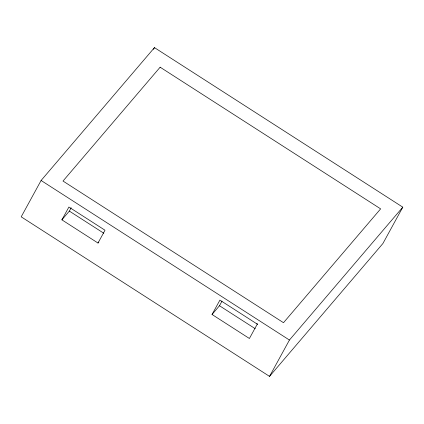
<?xml version="1.0" encoding="UTF-8"?>
<svg xmlns="http://www.w3.org/2000/svg" width="424" height="424" viewBox="0 0 424 424"><rect width="100%" height="100%" fill="white"/><g stroke="black" fill="none" stroke-linecap="round" stroke-linejoin="round"><path stroke-width="0.64" d="M41.096 180.486L21.2 216.828L269.537 376.38L382.904 243.514L402.8 207.172L154.463 47.62L41.096 180.486L289.433 340.037L402.8 207.172M153.514 49.348L154.463 47.62M61.893 219.839L68.9 207.034L105.014 230.232L98.002 243.037L61.893 219.839L69.345 211.099L71.174 207.76M212.037 314.486L219.902 300.118L257.267 324.127L249.402 338.495L212.037 314.486L219.489 305.746L222.006 301.151M269.537 376.38L289.433 340.037M98.002 243.037L98.834 242.067M219.489 305.746L255.211 328.695M69.345 211.099L103.79 233.232M256.918 323.491L257.713 324.546M160.139 67.199L63.006 181.043L283.502 322.701L380.63 208.862L160.139 67.199"/></g></svg>
